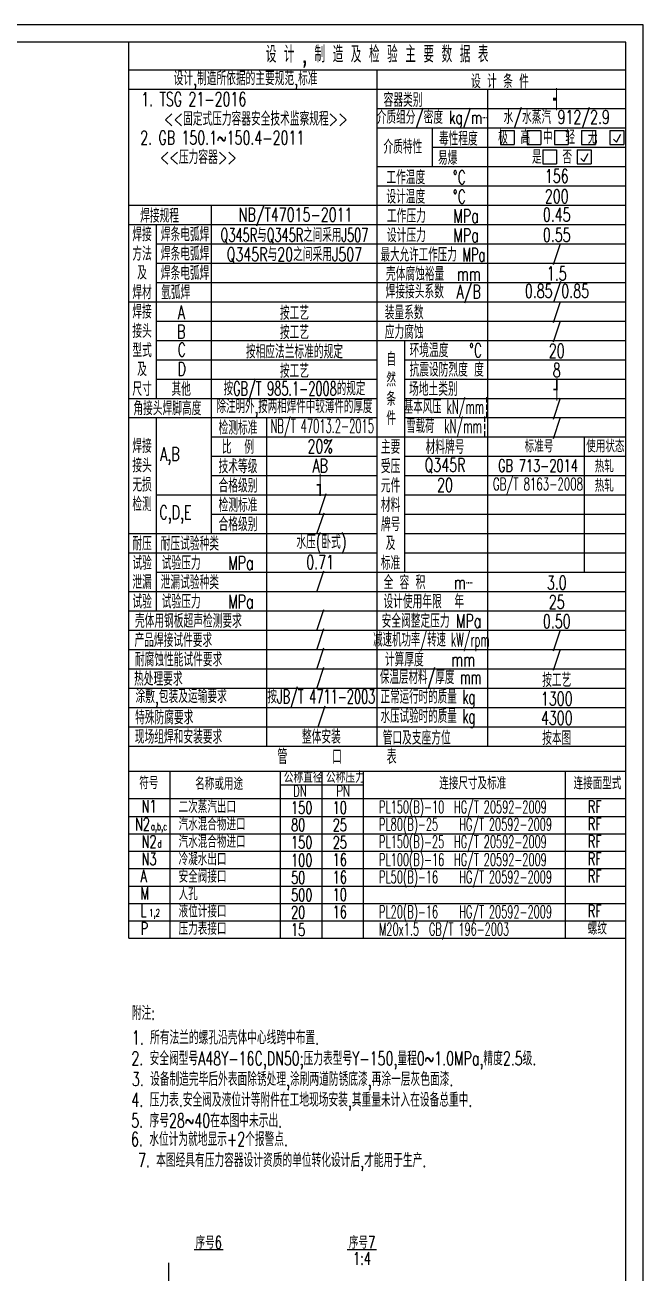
# Model space of a CAD drawing. Extents: x -23873 to -19420, y 16448 to 23154.
# Drawn here: x -21211 to -19420, y 19537 to 23154 of the extents above; entities that cross this region are included whole.
import ezdxf
from ezdxf.enums import TextEntityAlignment as Align

# ---------------------------------------------------------------- set-up
doc = ezdxf.new("R2010")
doc.units = 0
doc.header["$LTSCALE"] = 8
doc.layers.get('0').update_dxf_attribs({"linetype": 'CONTINUOUS'})
doc.styles.add('DFT', font='simplex.shx', dxfattribs={"width": 0.67, "bigfont": 'dft.shx'})

msp = doc.modelspace()

# ---------------------------------------------------------------- linework, layer by layer
for p, q in [((-20910.5, 20507.5), (-20910.5, 23104)), ((-20910.5, 23024), (-19470.5, 23024)), ((-20190.5, 21064), (-20190.5, 23024)), ((-20910.5, 22968), (-19470.5, 22968)), ((-19870.5, 21064), (-19870.5, 22968)), ((-20190.5, 22912), (-19470.5, 22912)), ((-20190.5, 22856), (-19470.5, 22856)), ((-20030.5, 22744), (-20030.5, 22856)), ((-19833.4, 22848), (-19793.4, 22848)), ((-19833.4, 22848), (-19833.4, 22808)), ((-19793.4, 22848), (-19793.4, 22808)), ((-19756.5, 22848), (-19716.5, 22848)), ((-19756.5, 22848), (-19756.5, 22808)), ((-19716.5, 22848), (-19716.5, 22808)), ((-19677.2, 22848), (-19637.2, 22848)), ((-19677.2, 22848), (-19677.2, 22808)), ((-19637.2, 22848), (-19637.2, 22808)), ((-19598.3, 22848), (-19558.3, 22848)), ((-19598.3, 22848), (-19598.3, 22808)), ((-19558.3, 22848), (-19558.3, 22808)), ((-19516.5, 22848), (-19516.5, 22808)), ((-19516.5, 22848), (-19476.5, 22848)), ((-19506.2, 22822.9), (-19497.2, 22814.4)), ((-19497.2, 22814.4), (-19484.7, 22837.3)), ((-19476.5, 22848), (-19476.5, 22808)), ((-20030.5, 22800), (-19470.5, 22800)), ((-19833.4, 22808), (-19793.4, 22808)), ((-19756.5, 22808), (-19716.5, 22808)), ((-19711.1, 22792), (-19711.1, 22752)), ((-19711.1, 22792), (-19671.1, 22792)), ((-19677.2, 22808), (-19637.2, 22808)), ((-19671.1, 22792), (-19671.1, 22752)), ((-19610.9, 22792), (-19570.9, 22792)), ((-19610.9, 22792), (-19610.9, 22752)), ((-19598.3, 22808), (-19558.3, 22808)), ((-19570.9, 22792), (-19570.9, 22752)), ((-19516.5, 22808), (-19476.5, 22808)), ((-19711.1, 22752), (-19671.1, 22752)), ((-19610.9, 22752), (-19570.9, 22752)), ((-19600.7, 22766.9), (-19591.7, 22758.4)), ((-19591.7, 22758.4), (-19579.1, 22781.3)), ((-20190.5, 22744), (-19470.5, 22744)), ((-20190.5, 22688), (-19470.5, 22688)), ((-20910.5, 22632), (-19470.5, 22632)), ((-20670.5, 21680), (-20670.5, 22632)), ((-20910.5, 22576), (-19470.5, 22576)), ((-20830.5, 22072), (-20830.5, 22576)), ((-20830.5, 22520), (-19470.5, 22520)), ((-20830.5, 22464), (-19470.5, 22464)), ((-20830.5, 22408), (-19470.5, 22408)), ((-20910.5, 22352), (-19470.5, 22352)), ((-20830.5, 22296), (-19470.5, 22296)), ((-20830.5, 22240), (-19470.5, 22240)), ((-20110.5, 21568), (-20110.5, 22240)), ((-20830.5, 22184), (-20190.5, 22184)), ((-20110.5, 22184), (-19470.5, 22184)), ((-20830.5, 22128), (-20190.5, 22128)), ((-20110.5, 22128), (-19470.5, 22128)), ((-20910.5, 22072), (-20190.5, 22072)), ((-20110.5, 22072), (-19470.5, 22072)), ((-20910.5, 22016), (-20190.5, 22016)), ((-20830.5, 21456), (-20830.5, 22016)), ((-20510.5, 21064), (-20510.5, 22016)), ((-20110.5, 22016), (-19470.5, 22016)), ((-20670.5, 21960), (-19470.5, 21960)), ((-19590.5, 21568), (-19590.5, 21960)), ((-20670.5, 21904), (-20190.5, 21904)), ((-20110.5, 21904), (-19470.5, 21904)), ((-20670.5, 21848), (-20190.5, 21848)), ((-20110.5, 21848), (-19470.5, 21848)), ((-20830.5, 21792), (-20190.5, 21792)), ((-20110.5, 21792), (-19470.5, 21792)), ((-20670.5, 21736), (-20190.5, 21736)), ((-20110.5, 21736), (-19470.5, 21736)), ((-20910.5, 21680), (-20190.5, 21680)), ((-20110.5, 21680), (-19470.5, 21680)), ((-20910.5, 21624), (-20190.5, 21624)), ((-20110.5, 21624), (-19470.5, 21624)), ((-20830.5, 21568), (-19470.5, 21568)), ((-20910.5, 21512), (-19470.5, 21512)), ((-20910.5, 21456), (-19470.5, 21456)), ((-20910.5, 21400), (-19470.5, 21400)), ((-20910.5, 21344), (-19470.5, 21344)), ((-20910.5, 21288), (-19470.5, 21288)), ((-20910.5, 21232), (-19470.5, 21232)), ((-20910.5, 21176), (-19470.5, 21176)), ((-20910.5, 21120), (-19470.5, 21120)), ((-20910.5, 21064), (-19470.5, 21064)), ((-20910.5, 20992), (-19470.5, 20992)), ((-20790.5, 20507.5), (-20790.5, 20992)), ((-20470.5, 20507.5), (-20470.5, 20992)), ((-20350.5, 20507.5), (-20350.5, 20992)), ((-20230.5, 20507.5), (-20230.5, 20992)), ((-19646, 20992), (-19646, 20507.5)), ((-20470.5, 20952), (-20230.5, 20952)), ((-20910.5, 20912), (-19470.5, 20912)), ((-20908, 20860.3), (-19470.5, 20860.3)), ((-20908, 20809.9), (-19470.5, 20809.9)), ((-20908, 20759.5), (-19470.5, 20759.5)), ((-20908, 20709.1), (-19470.5, 20709.1)), ((-20910.5, 20658.7), (-19470.5, 20658.7)), ((-20910.5, 20608.3), (-19470.5, 20608.3)), ((-20910.5, 20557.9), (-19470.5, 20557.9)), ((-20910.5, 20507.5), (-19470.5, 20507.5)), ((-20721.3, 19605), (-20636.9, 19605)), ((-20277.3, 19605), (-20192.9, 19605)), ((-20795.4, 19566.7), (-20795.4, 19441.7))]:
    msp.add_line(p, q)
for points in [[(-19420.5, 23154), (-23873.2, 23154), (-23873.2, 16448.1), (-19420.5, 16448.1)], [(-19470.5, 23104), (-23823.2, 23104), (-23823.2, 16498.1), (-19470.5, 16498.1)]]:
    msp.add_lwpolyline(points, close=True)

# ---------------------------------------------------------------- texts
at = {"style": 'DFT'}
for s, height, width, p in [('设 计 , 制 造 及 检 验 主 要 数 据 表', 48, 0.67, (-20190.8, 23064.6)), ('设计,制造所依据的主要规范,标准', 40, 0.67, (-20572, 22995.3)), ('设 计 条 件', 40, 0.67, (-19835, 22992.8)), ('┥', 40, 0.67, (-19671.3, 22939.1)), ('1. TSG 21-2016', 40, 0.67, (-20722.1, 22938.8)), ('容器类别', 40, 0.67, (-20115.8, 22938.8)), ('<<固定式压力容器安全技术监察规程>>', 40, 0.67, (-20542.3, 22884.4)), ('介质组分/密度 kg/m┈', 38, 0.67, (-20029.8, 22883.8)), ('水/水蒸汽 912/2.9', 40, 0.67, (-19670.5, 22884.3)), ('2. GB 150.1~150.4-2011', 40, 0.67, (-20639.6, 22827.3)), ('介质特性', 40, 0.67, (-20116.3, 22803.1)), ('毒性程度', 40, 0.67, (-19955.8, 22826.8)), ('极  高  中  轻  无', 40, 0.67, (-19696.4, 22831.1)), ('<<压力容器>>', 40, 0.67, (-20708.9, 22773.2)), ('易爆', 40, 0.67, (-19986.4, 22770.8)), ('是   否', 40, 0.67, (-19684.2, 22772.7)), ('工作温度    %%DC', 40, 0.67, (-20048.9, 22714.5)), ('156', 40, 0.67, (-19670.5, 22716.3)), ('设计温度    %%DC', 40, 0.67, (-20048.9, 22658.5)), ('200', 40, 0.67, (-19670.5, 22657.6)), ('焊接规程', 40, 0.67, (-20821.1, 22603.1)), ('NB/T47015-2011', 40, 0.67, (-20427.1, 22601.6)), ('工作压力    MPa', 40, 0.67, (-20029.4, 22602.5)), ('0.45', 40, 0.67, (-19670.5, 22604.3)), ('焊接', 40, 0.67, (-20871.9, 22549.1)), ('焊条电弧焊', 40, 0.67, (-20747.3, 22549.1)), ('Q345R与Q345R之间采用J507', 40, 0.6, (-20430.5, 22545.6)), ('设计压力    MPa', 40, 0.67, (-20029.4, 22546.5)), ('0.55', 40, 0.67, (-19670.5, 22545.6)), ('方法', 40, 0.67, (-20871.9, 22493.1)), ('焊条电弧焊', 40, 0.67, (-20747.3, 22493.1)), ('Q345R与20之间采用J507', 40, 0.67, (-20430.5, 22489.6)), ('最大允许工作压力 MPa', 40, 0.6, (-20029.4, 22490.5)), ('/', 40, 0.67, (-19670.5, 22489.6)), ('及', 40, 0.67, (-20871.9, 22437.1)), ('焊条电弧焊', 40, 0.67, (-20747.3, 22437.1)), ('壳体腐蚀裕量  mm', 40, 0.67, (-20028, 22434.5)), ('1.5', 40, 0.67, (-19670.5, 22433.6)), ('焊材', 40, 0.67, (-20871.9, 22381.1)), ('氩弧焊', 40, 0.67, (-20774.4, 22381.1)), ('焊接接头系数  A/B', 40, 0.67, (-20028.5, 22378.5)), ('0.85/0.85', 40, 0.67, (-19669.9, 22380.3)), ('焊接', 40, 0.67, (-20871.9, 22325.1)), ('A', 40, 0.67, (-20758.6, 22321.4)), ('按工艺', 40, 0.67, (-20430.5, 22321.6)), ('装量系数', 40, 0.67, (-20112.5, 22322.5)), ('/', 40, 0.67, (-19670.5, 22321.6)), ('接头', 40, 0.67, (-20871.9, 22269.1)), ('B', 40, 0.67, (-20758.6, 22265.4)), ('按工艺', 40, 0.67, (-20430.5, 22265.6)), ('应力腐蚀', 40, 0.67, (-20112.5, 22266.5)), ('/', 40, 0.67, (-19670.5, 22265.6)), ('型式', 40, 0.67, (-20871.9, 22213.1)), ('C', 40, 0.67, (-20757, 22213.1)), ('按相应法兰标准的规定', 40, 0.67, (-20430.5, 22209.6)), ('自', 40, 0.67, (-20150.2, 22187.7)), ('环境温度   %%DC', 40, 0.67, (-19991.7, 22213.1)), ('20', 40, 0.67, (-19670.5, 22209.6)), ('及', 40, 0.67, (-20871.9, 22157.1)), ('D', 40, 0.67, (-20757, 22157.1)), ('按工艺', 40, 0.67, (-20430.5, 22153.6)), ('抗震设防烈度 度', 40, 0.67, (-19989.3, 22157.1)), ('8', 40, 0.67, (-19670.5, 22153.6)), ('然', 40, 0.67, (-20150.2, 22128.5)), ('尺寸', 40, 0.67, (-20871.9, 22101.1)), ('其他', 40, 0.67, (-20758.5, 22101.1)), ('按GB/T 985.1-2008的规定', 40, 0.6, (-20430.5, 22097.6)), ('场地土类别', 40, 0.67, (-20027.9, 22101.1)), ('┦', 40, 0.67, (-19670.5, 22097.6)), ('角接头焊脚高度', 40, 0.67, (-20798.7, 22045.1)), ('除注明外,按两相焊件中较薄件的厚度', 40, 0.6, (-20430.4, 22045.1)), ('条', 40, 0.67, (-20150.2, 22072.5)), ('基本风压 kN/mm┇', 40, 0.525, (-19989.3, 22045.1)), ('/', 40, 0.67, (-19670.5, 22041.6)), ('件', 40, 0.67, (-20150.2, 22016.5)), ('检测标准', 40, 0.67, (-20594, 21989.1)), ('NB/T 47013.2-2015', 40, 0.525, (-20349.9, 21989.1)), ('雪载荷  kN/mm┇', 40, 0.525, (-19989.3, 21989.1)), ('/', 40, 0.67, (-19670.5, 21985.6)), ('焊接', 40, 0.67, (-20871.9, 21935.6)), ('比  例', 40, 0.67, (-20594, 21933.1)), ('主要', 40, 0.67, (-20151.9, 21933.1)), ('材料牌号', 40, 0.67, (-19994.2, 21933.1)), ('标准号', 36, 0.67, (-19722, 21935.4)), ('使用状态', 36, 0.67, (-19529.6, 21935.4)), ('A,B', 40, 0.67, (-20791.4, 21904.4)), ('20%', 40, 0.67, (-20355.9, 21933.1)), ('接头', 40, 0.67, (-20871.9, 21879.6)), ('技术等级', 40, 0.67, (-20594, 21877.1)), ('AB', 40, 0.67, (-20355.9, 21877.1)), ('受压', 40, 0.67, (-20151.9, 21877.1)), ('Q345R', 40, 0.67, (-19994.2, 21877.1)), ('GB 713-2014', 36, 0.67, (-19724.9, 21877.1)), ('热轧', 36, 0.67, (-19532.5, 21877.1)), ('┧', 40, 0.67, (-20355.9, 21821.1)), ('GB/T 8163-2008', 36, 0.6, (-19724.9, 21821.1)), ('无损', 40, 0.67, (-20871.9, 21823.6)), ('合格级别', 40, 0.67, (-20594, 21821.1)), ('元件', 40, 0.67, (-20151.9, 21821.1)), ('20', 40, 0.67, (-19994.2, 21821.1)), ('热轧', 36, 0.67, (-19532.5, 21821.1)), ('检测', 40, 0.67, (-20871.9, 21767.6)), ('检测标准', 40, 0.67, (-20594, 21765.1)), ('/', 40, 0.67, (-20349.9, 21765.1)), ('材料', 40, 0.67, (-20151.9, 21765.1)), ('C,D,E', 40, 0.67, (-20775.2, 21735.4)), ('/', 40, 0.67, (-20355.9, 21709.1)), ('合格级别', 40, 0.67, (-20594, 21709.1)), ('牌号', 40, 0.67, (-20151.9, 21709.1)), ('耐压', 40, 0.67, (-20871.9, 21653.1)), ('耐压试验种类', 40, 0.67, (-20733.5, 21653.1)), ('水压(卧式)', 40, 0.67, (-20352.5, 21653.1)), ('及', 40, 0.67, (-20151.9, 21653.1)), ('试验', 40, 0.67, (-20871.9, 21597.1)), ('试验压力    MPa', 40, 0.67, (-20681.8, 21597.1)), ('0.71', 40, 0.67, (-20355.9, 21597.1)), ('标准', 40, 0.67, (-20151.9, 21597.1)), ('泄漏', 40, 0.67, (-20871.9, 21541.1)), ('泄漏试验种类', 40, 0.67, (-20733.5, 21541.1)), ('/', 40, 0.67, (-20356.6, 21541.1)), ('全 容 积    m┈', 40, 0.67, (-20043.1, 21541.1)), ('3.0', 40, 0.67, (-19670.5, 21537.6)), ('试验', 40, 0.67, (-20871.9, 21485.1)), ('试验压力    MPa', 40, 0.67, (-20681.8, 21485.1)), ('设计使用年限  年', 40, 0.67, (-20055.7, 21485.1)), ('25', 40, 0.67, (-19670.5, 21481.6)), ('壳体用钢板超声检测要求', 40, 0.67, (-20737.8, 21429.1)), ('/', 40, 0.67, (-20356.6, 21429.1)), ('安全阀整定压力 MPa', 40, 0.67, (-20033.4, 21429.1)), ('0.50', 40, 0.67, (-19670.5, 21425.6)), ('产品焊接试件要求', 40, 0.67, (-20781.3, 21373.1)), ('/', 40, 0.67, (-20356.6, 21373.1)), ('减速机功率/转速 kW/rpm', 40, 0.525, (-20033.4, 21369.6)), ('/', 40, 0.67, (-19670.5, 21369.6)), ('/', 40, 0.67, (-20356.6, 21317.1)), ('/', 40, 0.67, (-19670.5, 21313.6)), ('耐腐蚀性能试件要求', 40, 0.67, (-20766.2, 21317.1)), ('计算厚度    mm', 40, 0.67, (-20037.7, 21317.1)), ('热处理要求', 40, 0.67, (-20824.8, 21261.1)), ('/', 40, 0.67, (-20356.6, 21261.1)), ('保温层材料/厚度 mm', 40, 0.6, (-20035.9, 21261.2)), ('按工艺', 40, 0.67, (-19670.5, 21257.6)), ('涂敷,包装及运输要求', 40, 0.67, (-20758.7, 21205.1)), ('按JB/T 4711-2003', 40, 0.6, (-20352.5, 21205.1)), ('正常运行时的质量 kg', 40, 0.6, (-20043.8, 21202.5)), ('1300', 40, 0.67, (-19670.5, 21201.6)), ('特殊防腐要求', 40, 0.67, (-20807.7, 21149.1)), ('/', 40, 0.67, (-20352.5, 21149.1)), ('水压试验时的质量 kg', 40, 0.6, (-20043.8, 21146.5)), ('4300', 40, 0.67, (-19670.5, 21145.6)), ('现场组焊和安装要求', 40, 0.67, (-20766.3, 21093.1)), ('整体安装', 40, 0.67, (-20352.5, 21093.1)), ('管口及支座方位', 40, 0.67, (-20076.2, 21090.5)), ('按本图', 40, 0.67, (-19670.5, 21089.6)), ('7. 本图经具有压力容器设计资质的单位转化设计后,才能用于生产.', 40, 0.67, (-20466.1, 19860.3)), ('序号6', 36, 0.67, (-20678.8, 19627.8)), ('序号7', 36, 0.67, (-20234.8, 19627.8)), ('1:4', 36, 0.67, (-20234.8, 19579.4))]:
    msp.add_text(s, height=height, dxfattribs=dict(at, width=width)).set_placement(p, align=Align.MIDDLE)
for s, height, width, p in [('管      口      表', 43.2, 0.67, (-20479.8, 21012)), ('符号', 36, 0.67, (-20880.2, 20939.3)), ('公称直径', 32.4, 0.67, (-20461.6, 20957.8)), ('公称压力', 32.4, 0.67, (-20339.2, 20957.8)), ('连接尺寸及标准', 36, 0.67, (-20010.9, 20938.8)), ('连接面型式', 36, 0.67, (-19621.8, 20938.8)), ('名称或用途', 36, 0.67, (-20718.1, 20937.3)), ('DN', 32.4, 0.67, (-20434.3, 20917.8)), ('PN', 32.4, 0.67, (-20309.3, 20917.8)), ('N1', 36, 0.67, (-20873.4, 20871.6)), ('二次蒸汽出口', 36, 0.67, (-20766.1, 20870)), ('PL150(B)-10  HG/T 20592-2009', 36, 0.575, (-20185.4, 20869.7)), ('RF', 36, 0.67, (-19580.6, 20870.8)), ('150', 36, 0.67, (-20440.4, 20868.1)), ('10', 36, 0.67, (-20319.6, 20868)), ('N2', 36, 0.67, (-20892.6, 20819.9)), ('a,b,c', 21.6, 0.67, (-20846.5, 20820.6)), ('汽水混合物进口', 36, 0.67, (-20766.1, 20819.6)), ('80', 36, 0.67, (-20440.4, 20817.7)), ('25', 36, 0.67, (-20319.6, 20817.6)), ('PL80(B)-25   HG/T 20592-2009', 36, 0.575, (-20185.4, 20819.3)), ('RF', 36, 0.67, (-19580.6, 20820.4)), ('N2', 36, 0.67, (-20873.4, 20769.5)), ('汽水混合物进口', 36, 0.67, (-20766.1, 20769.2)), ('150', 36, 0.67, (-20440.4, 20767.3)), ('25', 36, 0.67, (-20319.6, 20767.2)), ('PL150(B)-25  HG/T 20592-2009', 36, 0.575, (-20185.4, 20768.9)), ('RF', 36, 0.67, (-19580.6, 20770)), ('d', 21.6, 0.67, (-20827.3, 20770.2)), ('N3', 36, 0.67, (-20873.4, 20719.1)), ('冷凝水出口', 36, 0.67, (-20766.1, 20718.8)), ('100', 36, 0.67, (-20440.4, 20715.6)), ('16', 36, 0.67, (-20319.6, 20716.8)), ('PL100(B)-16  HG/T 20592-2009', 36, 0.575, (-20185.4, 20717.2)), ('RF', 36, 0.67, (-19580.6, 20719.6)), ('A', 36, 0.67, (-20876.8, 20670)), ('安全阀接口', 36, 0.67, (-20766.1, 20668.4)), ('50', 36, 0.67, (-20440.4, 20665.2)), ('16', 36, 0.67, (-20319.6, 20666.4)), ('PL50(B)-16   HG/T 20592-2009', 36, 0.575, (-20185.4, 20666.8)), ('RF', 36, 0.67, (-19580.6, 20669.2)), ('M', 36, 0.67, (-20876.8, 20619.6)), ('人孔', 36, 0.67, (-20766.1, 20618)), ('500', 36, 0.67, (-20440.4, 20614.8)), ('10', 36, 0.67, (-20319.6, 20616)), ('L', 36, 0.67, (-20876.8, 20569.2)), ('1,2', 21.6, 0.67, (-20851.3, 20570.2)), ('液位计接口', 36, 0.67, (-20766.1, 20567.6)), ('20', 36, 0.67, (-20440.4, 20564.4)), ('16', 36, 0.67, (-20319.6, 20565.6)), ('PL20(B)-16   HG/T 20592-2009', 36, 0.575, (-20185.4, 20566)), ('RF', 36, 0.67, (-19580.6, 20568.4)), ('P', 36, 0.67, (-20876.2, 20517.5)), ('压力表接口', 36, 0.67, (-20766.1, 20517.2)), ('15', 36, 0.67, (-20440.4, 20514)), ('M20x1.5  GB/T 196-2003', 36, 0.575, (-20185.4, 20515.6)), ('螺纹', 36, 0.67, (-19580.6, 20518)), ('附注:', 40, 0.67, (-20901.6, 20270.5)), ('1. 所有法兰的螺孔沿壳体中心线跨中布置.', 40, 0.67, (-20901.6, 20199.6)), ('2. 安全阀型号A48Y-16C,DN50;压力表型号Y-150,量程0~1.0MPa,精度2.5级.', 40, 0.67, (-20902.9, 20139.1)), ('3. 设备制造完毕后外表面除锈处理,涂刷两道防锈底漆,再涂一层灰色面漆.', 40, 0.67, (-20901.6, 20079.2)), ('4. 压力表.安全阀及液位计等附件在工地现场安装,其重量未计入在设备总重中.', 40, 0.67, (-20902.7, 20019.1)), ('5. 序号28~40在本图中未示出.', 40, 0.67, (-20903.1, 19959.1)), ('6. 水位计为就地显示+2个报警点.', 40, 0.67, (-20904, 19905.1))]:
    msp.add_text(s, height=height, dxfattribs=dict(at, width=width)).set_placement(p)

doc.saveas('drawing.dxf')
